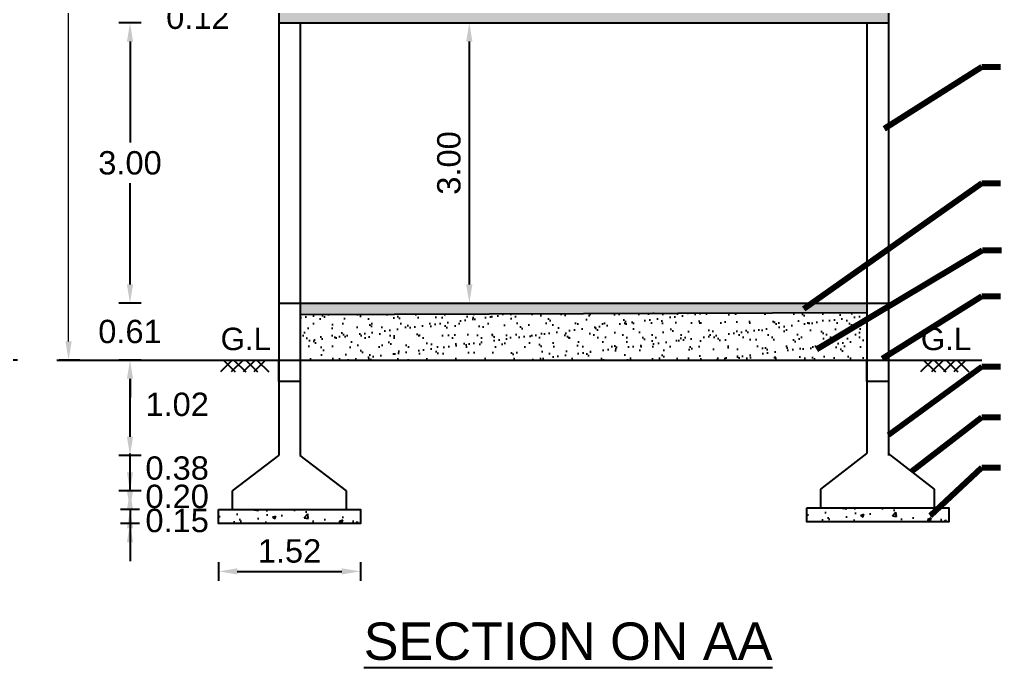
# Model space of a CAD drawing. Header units: metres. Extents: x 0 to 107, y 0 to 69.
# Drawn here: x 11.83 to 22.34, y 44.11 to 51.04 of the extents above; entities that cross this region are included whole.
import ezdxf

# ---------------------------------------------------------------- set-up
doc = ezdxf.new("R2010")
doc.units = ezdxf.units.M
doc.header["$LTSCALE"] = 0.2
doc.header["$MEASUREMENT"] = 0
doc.header["$PDMODE"] = 2
doc.layers.get('0').update_dxf_attribs({"lineweight": 15})
for name, color, linetype in [('BLK_1_FLR_0_STILT_PARKING', 9, 'Continuous'), ('BLK_1_HT_OF_BLDG', 5, 'Continuous'), ('BLK_1_PLINTH_HEIGHT', 7, 'Continuous')]:
    doc.layers.add(name, color=color, linetype=linetype)
doc.styles.get("Standard").update_dxf_attribs({"font": 'arial.ttf', "height": 0.25})
doc.dimstyles.get("Standard").update_dxf_attribs({"dimtxt": 0.23, "dimasz": 0.2, "dimexe": 0.12, "dimexo": 0.0625, "dimgap": 0.09, "dimtad": 1, "dimtih": 1, "dimtoh": 1, "dimzin": 1, "dimdsep": 46, "dimtxsty": 'Standard', "dimcen": 0.09, "dimazin": 0, "dimtfac": 1, "dimtix": 1, "dimtofl": 0, "dimtmove": 0, "dimatfit": 0, "dimfxl": 0, "dimtolj": 1, "dimtzin": 0, "dimarcsym": 0})

# ---------------------------------------------------------------- blocks, each defined once
blk = doc.blocks.new('*D8')
at = {"layer": 'BLK_1_PLINTH_HEIGHT', "color": 7, "lineweight": -2}
for p, q in [((13.008, 48.205), (13.008, 48.405)), ((13.128, 48.005), (12.888, 48.005)), ((13.128, 47.395), (12.888, 47.395)), ((13.008, 47.195), (13.008, 46.995))]:
    blk.add_line(p, q, dxfattribs=at)
at = {"layer": 'BLK_1_PLINTH_HEIGHT', "color": 7}
for points in [[(12.975, 48.205), (13.041, 48.205), (13.008, 48.005)], [(12.975, 47.195), (13.041, 47.195), (13.008, 47.395)]]:
    blk.add_solid(points, dxfattribs=at)
at = {"layer": 'Defpoints', "color": 0}
for p in [(13.008, 48.005), (14.831, 48.005), (14.831, 47.395)]:
    blk.add_point(p, dxfattribs=at)
at = {"layer": 'BLK_1_PLINTH_HEIGHT', "color": 7, "lineweight": 25, "insert": (13.008, 47.7), "char_height": 0.25, "attachment_point": 5}
blk.add_mtext('\\A1;0.61', dxfattribs=at)
blk = doc.blocks.new('*D9')
at = {"color": 0, "linetype": 'Continuous', "lineweight": -2}
for p, q in [((13.128, 51.005), (12.888, 51.005)), ((13.128, 48.005), (12.888, 48.005))]:
    blk.add_line(p, q, dxfattribs=at)
at = {"color": 0, "lineweight": 25}
for p, q in [((13.008, 50.805), (13.008, 49.723)), ((13.008, 48.205), (13.008, 49.288))]:
    blk.add_line(p, q, dxfattribs=at)
at = {"color": 0}
for points in [[(12.975, 50.805), (13.041, 50.805), (13.008, 51.005)], [(12.975, 48.205), (13.041, 48.205), (13.008, 48.005)]]:
    blk.add_solid(points, dxfattribs=at)
at = {"layer": 'Defpoints', "color": 0}
for p in [(13.008, 51.005), (14.601, 51.005), (15.676, 48.005)]:
    blk.add_point(p, dxfattribs=at)
at = {"color": 0, "lineweight": 25, "insert": (13.008, 49.505), "char_height": 0.25, "attachment_point": 5}
blk.add_mtext('\\A1;3.00', dxfattribs=at)
blk = doc.blocks.new('*D10')
at = {"color": 0, "lineweight": 25}
for p, q in [((13.008, 51.32), (13.008, 51.52)), ((13.008, 50.805), (13.008, 50.605))]:
    blk.add_line(p, q, dxfattribs=at)
at = {"color": 0, "linetype": 'Continuous', "lineweight": -2}
for p, q in [((13.128, 51.12), (12.888, 51.12)), ((13.128, 51.005), (12.888, 51.005))]:
    blk.add_line(p, q, dxfattribs=at)
at = {"color": 0}
for points in [[(12.975, 51.32), (13.041, 51.32), (13.008, 51.12)], [(12.975, 50.805), (13.041, 50.805), (13.008, 51.005)]]:
    blk.add_solid(points, dxfattribs=at)
at = {"layer": 'Defpoints', "color": 0}
for p in [(13.008, 51.12), (14.601, 51.12), (14.601, 51.005)]:
    blk.add_point(p, dxfattribs=at)
at = {"color": 0, "lineweight": 25, "insert": (13.735, 51.063), "char_height": 0.25, "attachment_point": 5}
blk.add_mtext('\\A1;0.12', dxfattribs=at)
blk = doc.blocks.new('*D11')
at = {"color": 0, "linetype": 'Continuous', "lineweight": -2}
for p, q in [((13.108, 47.395), (12.908, 47.395)), ((13.108, 46.375), (12.908, 46.375))]:
    blk.add_line(p, q, dxfattribs=at)
at = {"color": 0, "lineweight": 25}
blk.add_line((13.008, 46.575), (13.008, 47.195), dxfattribs=at)
at = {"color": 0}
for points in [[(12.975, 47.195), (13.041, 47.195), (13.008, 47.395)], [(12.975, 46.575), (13.041, 46.575), (13.008, 46.375)]]:
    blk.add_solid(points, dxfattribs=at)
at = {"layer": 'Defpoints', "color": 0}
for p in [(13.008, 47.395), (14.601, 47.395), (14.601, 46.375)]:
    blk.add_point(p, dxfattribs=at)
at = {"color": 0, "lineweight": 25, "insert": (13.513, 46.92), "char_height": 0.25, "attachment_point": 5}
blk.add_mtext('\\A1;1.02', dxfattribs=at)
blk = doc.blocks.new('*D12')
at = {"color": 0, "lineweight": 25}
for p, q in [((13.008, 46.195), (13.008, 46.395)), ((13.008, 45.595), (13.008, 45.395))]:
    blk.add_line(p, q, dxfattribs=at)
at = {"color": 0, "linetype": 'Continuous', "lineweight": -2}
for p, q in [((13.108, 45.995), (12.908, 45.995)), ((13.108, 45.795), (12.908, 45.795))]:
    blk.add_line(p, q, dxfattribs=at)
at = {"color": 0}
for points in [[(12.975, 46.195), (13.041, 46.195), (13.008, 45.995)], [(12.975, 45.595), (13.041, 45.595), (13.008, 45.795)]]:
    blk.add_solid(points, dxfattribs=at)
at = {"layer": 'Defpoints', "color": 0}
for p in [(13.008, 45.995), (14.106, 45.995), (14.106, 45.795)]:
    blk.add_point(p, dxfattribs=at)
at = {"color": 0, "lineweight": 25, "insert": (13.513, 45.935), "char_height": 0.25, "attachment_point": 5}
blk.add_mtext('\\A1;0.20', dxfattribs=at)
blk = doc.blocks.new('*D13')
at = {"color": 0, "lineweight": 25}
for p, q in [((13.008, 45.995), (13.008, 46.195)), ((13.008, 45.445), (13.008, 45.245))]:
    blk.add_line(p, q, dxfattribs=at)
at = {"color": 0, "linetype": 'Continuous', "lineweight": -2}
for p, q in [((13.108, 45.795), (12.908, 45.795)), ((13.108, 45.645), (12.908, 45.645))]:
    blk.add_line(p, q, dxfattribs=at)
at = {"color": 0}
for points in [[(12.975, 45.995), (13.041, 45.995), (13.008, 45.795)], [(12.975, 45.445), (13.041, 45.445), (13.008, 45.645)]]:
    blk.add_solid(points, dxfattribs=at)
at = {"layer": 'Defpoints', "color": 0}
for p in [(13.008, 45.795), (13.956, 45.795), (13.956, 45.645)]:
    blk.add_point(p, dxfattribs=at)
at = {"color": 0, "lineweight": 25, "insert": (13.513, 45.677), "char_height": 0.25, "attachment_point": 5}
blk.add_mtext('\\A1;0.15', dxfattribs=at)
blk = doc.blocks.new('*D14')
at = {"color": 0, "lineweight": 25}
for p, q in [((13.008, 46.575), (13.008, 46.775)), ((13.008, 45.795), (13.008, 45.595))]:
    blk.add_line(p, q, dxfattribs=at)
at = {"color": 0, "linetype": 'Continuous', "lineweight": -2}
for p, q in [((13.128, 46.375), (12.888, 46.375)), ((13.128, 45.995), (12.888, 45.995))]:
    blk.add_line(p, q, dxfattribs=at)
at = {"color": 0}
for points in [[(12.975, 46.575), (13.041, 46.575), (13.008, 46.375)], [(12.975, 45.795), (13.041, 45.795), (13.008, 45.995)]]:
    blk.add_solid(points, dxfattribs=at)
at = {"layer": 'Defpoints', "color": 0}
for p in [(13.008, 46.375), (14.601, 46.375), (14.106, 45.995)]:
    blk.add_point(p, dxfattribs=at)
at = {"color": 0, "lineweight": 25, "insert": (13.513, 46.238), "char_height": 0.25, "attachment_point": 5}
blk.add_mtext('\\A1;0.38', dxfattribs=at)
blk = doc.blocks.new('*D15')
at = {"color": 0, "linetype": 'Continuous', "lineweight": -2}
for p, q in [((13.956, 45.234), (13.956, 45.034)), ((15.476, 45.234), (15.476, 45.034))]:
    blk.add_line(p, q, dxfattribs=at)
at = {"color": 0, "lineweight": 25}
blk.add_line((14.156, 45.134), (15.276, 45.134), dxfattribs=at)
at = {"color": 0}
for points in [[(14.156, 45.167), (14.156, 45.101), (13.956, 45.134)], [(15.276, 45.167), (15.276, 45.101), (15.476, 45.134)]]:
    blk.add_solid(points, dxfattribs=at)
at = {"layer": 'Defpoints', "color": 0}
for p in [(13.956, 45.645), (15.476, 45.645), (15.476, 45.134)]:
    blk.add_point(p, dxfattribs=at)
at = {"color": 0, "lineweight": 25, "insert": (14.716, 45.351), "char_height": 0.25, "attachment_point": 5}
blk.add_mtext('\\A1;1.52', dxfattribs=at)
blk = doc.blocks.new('*D27')
at = {"layer": 'BLK_1_HT_OF_BLDG', "color": 5, "lineweight": -2, "ltscale": 4}
for p, q in [((12.47, 57.35), (12.25, 57.35)), ((12.47, 47.395), (12.25, 47.395))]:
    blk.add_line(p, q, dxfattribs=at)
at = {"layer": 'BLK_1_HT_OF_BLDG', "color": 5, "linetype": 'Continuous', "lineweight": 5, "ltscale": 4}
blk.add_line((12.35, 47.595), (12.35, 57.15), dxfattribs=at)
at = {"layer": 'BLK_1_HT_OF_BLDG', "color": 5, "ltscale": 4}
for points in [[(12.317, 57.15), (12.383, 57.15), (12.35, 57.35)], [(12.317, 47.595), (12.383, 47.595), (12.35, 47.395)]]:
    blk.add_solid(points, dxfattribs=at)
at = {"layer": 'Defpoints', "color": 0, "ltscale": 4}
for p in [(12.35, 57.35), (13.008, 57.35), (13.821, 47.395)]:
    blk.add_point(p, dxfattribs=at)
at = {"layer": 'BLK_1_HT_OF_BLDG', "color": 5, "lineweight": 5, "ltscale": 4, "insert": (12.132, 52.373), "char_height": 0.25, "attachment_point": 5, "rotation": 90}
blk.add_mtext('\\A1;9.96', dxfattribs=at)
blk = doc.blocks.new('*D62')
at = {"color": 0, "lineweight": -2, "ltscale": 4}
for p, q in [((11.804, 58.11), (11.584, 58.11)), ((11.804, 47.395), (11.584, 47.395))]:
    blk.add_line(p, q, dxfattribs=at)
at = {"ltscale": 4}
blk.add_line((11.684, 47.595), (11.684, 57.91), dxfattribs=at)
for points in [[(11.651, 57.91), (11.717, 57.91), (11.684, 58.11)], [(11.651, 47.595), (11.717, 47.595), (11.684, 47.395)]]:
    blk.add_solid(points, dxfattribs=at)
at = {"layer": 'Defpoints', "color": 0, "ltscale": 4}
for p in [(11.684, 58.11), (16.273, 58.11), (16.273, 47.395)]:
    blk.add_point(p, dxfattribs=at)
at = {"color": 0, "ltscale": 4, "insert": (11.466, 52.753), "char_height": 0.25, "attachment_point": 5, "rotation": 90}
blk.add_mtext('\\A1;10.72', dxfattribs=at)
blk = doc.blocks.new('*D111')
at = {"layer": 'BLK_1_FLR_0_STILT_PARKING', "color": 13, "lineweight": -2, "ltscale": 4}
for p, q in [((16.522, 51.005), (16.742, 51.005)), ((16.522, 48.005), (16.742, 48.005))]:
    blk.add_line(p, q, dxfattribs=at)
at = {"layer": 'BLK_1_FLR_0_STILT_PARKING', "color": 13, "ltscale": 4}
blk.add_line((16.642, 48.205), (16.642, 50.805), dxfattribs=at)
for points in [[(16.608, 50.805), (16.675, 50.805), (16.642, 51.005)], [(16.608, 48.205), (16.675, 48.205), (16.642, 48.005)]]:
    blk.add_solid(points, dxfattribs=at)
at = {"layer": 'Defpoints', "color": 0, "ltscale": 4}
for p in [(16.454, 51.005), (16.642, 51.005), (16.454, 48.005)]:
    blk.add_point(p, dxfattribs=at)
at = {"layer": 'BLK_1_FLR_0_STILT_PARKING', "color": 13, "ltscale": 4, "insert": (16.424, 49.505), "char_height": 0.25, "attachment_point": 5, "rotation": 90}
blk.add_mtext('\\A1;3.00', dxfattribs=at)

msp = doc.modelspace()

# ---------------------------------------------------------------- hatches: boundary and pattern name
at = {"lineweight": 25}
h = msp.add_hatch(dxfattribs=at)
h.set_pattern_fill('AR-CONC', scale=0.03, style=0)
h.set_pattern_definition([(50, (-1450.4573, -1971.1742), (0.215178055, -0.01882564), [0.0225, -0.2475]), (355, (-1450.4573, -1971.1742), (-0.0416254, 0.22565764), [0.018, -0.198]), (100.451444, (-1450.43937, -1971.17578), (0.173552654, 0.206831997), [0.019122058, -0.210342634]), (46.1842, (-1450.4573, -1971.1142), (0.3201724, -0.049655784), [0.03375, -0.37125]), (96.635635, (-1450.43062, -1971.11835), (0.280398584, 0.29223558), [0.028683103, -0.31551413]), (351.184164, (-1450.4573, -1971.1142), (0.280398584, 0.29223558), [0.027, -0.297]), (21, (-1450.4273, -1971.1292), (0.179072116, -0.120785667), [0.0225, -0.2475]), (326, (-1450.4273, -1971.1292), (0.0729946, 0.217545014), [0.018, -0.198]), (71.451445, (-1450.41238, -1971.13927), (0.252066713, 0.096759346), [0.019122057, -0.210342634]), (37.5, (-1450.4573, -1971.17421), (0.0036479566, 0.0998681561), [0, -0.1956, 0, -0.201, 0, -0.19875]), (7.5, (-1450.4573, -1971.17421), (0.0789208612, 0.1183235136), [0, -0.1146, 0, -0.1911, 0, -0.07575]), (327.5, (-1450.5242, -1971.17421), (0.1601467309, -0.0067664615), [0, -0.075, 0, -0.234, 0, -0.3105]), (317.5, (-1450.5542, -1971.17421), (0.174955851, 0.030031495), [0, -0.0975, 0, -0.1554, 0, -0.2205])])
h.paths.add_polyline_path([(14.601, 51.12), (14.601, 51.005), (21.13, 51.005), (21.13, 51.12)])
h = msp.add_hatch(dxfattribs=at)
h.set_pattern_fill('AR-CONC', scale=0.03, style=0)
h.set_pattern_definition([(50, (-1514.43268, -365.53344), (0.215178055, -0.01882564), [0.0225, -0.2475]), (355, (-1514.43268, -365.53344), (-0.0416254, 0.22565764), [0.018, -0.198]), (100.451444, (-1514.41474, -365.53501), (0.173552654, 0.206831997), [0.019122058, -0.210342634]), (46.1842, (-1514.43268, -365.47344), (0.3201724, -0.049655784), [0.03375, -0.37125]), (96.635635, (-1514.406, -365.47758), (0.280398584, 0.29223558), [0.0286831, -0.31551413]), (351.184164, (-1514.43268, -365.47344), (0.280398584, 0.29223558), [0.027, -0.297]), (21, (-1514.40268, -365.48844), (0.179072116, -0.120785667), [0.0225, -0.2475]), (326, (-1514.40268, -365.48844), (0.0729946, 0.217545014), [0.018, -0.198]), (71.451445, (-1514.38775, -365.4985), (0.252066713, 0.096759346), [0.019122057, -0.210342634]), (37.5, (-1514.432675, -365.53344), (0.0036479566, 0.099868156), [0, -0.1956, 0, -0.201, 0, -0.19875]), (7.5, (-1514.43268, -365.53344), (0.078920861, 0.1183235136), [0, -0.1146, 0, -0.1911, 0, -0.07575]), (327.5, (-1514.499575, -365.53344), (0.160146731, -0.0067664615), [0, -0.075, 0, -0.234, 0, -0.3105]), (317.5, (-1514.52958, -365.53344), (0.174955851, 0.030031495), [0, -0.0975, 0, -0.1554, 0, -0.2205])])
h.paths.add_polyline_path([(20.9, 47.904), (20.9, 48.008), (14.831, 48.005), (14.831, 47.885)])
h = msp.add_hatch(dxfattribs=at)
h.set_pattern_fill('AR-SAND', scale=0.1)
h.set_pattern_definition([(37.5, (-1514.43268, -365.53344), (-0.006299336, 0.192682377), [0, -0.152, 0, -0.17, 0, -0.1625]), (7.5, (-1514.43268, -365.53344), (0.17697767, 0.282214607), [0, -0.082, 0, -0.137, 0, -0.0525]), (327.5, (-1514.55568, -365.53344), (0.311414186, 0.000565905), [0, -0.05, 0, -0.18, 0, -0.235]), (317.5, (-1514.55568, -365.53344), (0.30061266, 0.087767556), [0, -0.025, 0, -0.118, 0, -0.135])])
h.paths.add_polyline_path([(20.9, 47.395), (20.9, 47.904), (14.831, 47.885), (14.831, 47.395)])
h = msp.add_hatch(dxfattribs=at)
h.set_pattern_fill('AR-CONC', scale=0.05)
h.set_pattern_definition([(50, (-1486.90028, -1841.57045), (0.35863009, -0.031376067), [0.0375, -0.4125]), (355, (-1486.90028, -1841.57045), (-0.069375667, 0.376096067), [0.03, -0.33]), (100.451444, (-1486.8704, -1841.57307), (0.289254423, 0.344719995), [0.031870096, -0.350571056]), (46.1842, (-1486.90028, -1841.47045), (0.533620665, -0.08275964), [0.05625, -0.61875]), (96.635635, (-1486.8558, -1841.47735), (0.46733097, 0.4870593), [0.04780517, -0.52585688]), (351.184164, (-1486.9003, -1841.47045), (0.46733097, 0.4870593), [0.045, -0.495]), (21, (-1486.85028, -1841.49545), (0.298453526, -0.201309445), [0.0375, -0.4125]), (326, (-1486.85028, -1841.49545), (0.121657666, 0.36257502), [0.03, -0.33]), (71.451445, (-1486.8254, -1841.51223), (0.42011119, 0.161265576), [0.031870095, -0.350571056]), (37.5, (-1486.90028, -1841.57045), (0.006079928, 0.166446927), [0, -0.326, 0, -0.335, 0, -0.33125]), (7.5, (-1486.90028, -1841.57045), (0.131534769, 0.197205856), [0, -0.191, 0, -0.3185, 0, -0.12625]), (327.5, (-1487.01178, -1841.57045), (0.266911218, -0.011277436), [0, -0.125, 0, -0.39, 0, -0.5175]), (317.5, (-1487.06178, -1841.57045), (0.291593085, 0.050052491), [0, -0.1625, 0, -0.259, 0, -0.3675])])
h.paths.add_polyline_path([(15.476, 45.795), (13.956, 45.795), (13.956, 45.645), (15.476, 45.645)])
h = msp.add_hatch(dxfattribs=at)
h.set_pattern_fill('AR-CONC', scale=0.05)
h.set_pattern_definition([(50, (-1486.90028, -1841.57045), (0.35863009, -0.031376067), [0.0375, -0.4125]), (355, (-1486.90028, -1841.57045), (-0.069375667, 0.376096067), [0.03, -0.33]), (100.451444, (-1486.8704, -1841.57307), (0.289254423, 0.344719995), [0.031870096, -0.350571056]), (46.1842, (-1486.90028, -1841.47045), (0.533620665, -0.08275964), [0.05625, -0.61875]), (96.635635, (-1486.8558, -1841.47735), (0.46733097, 0.4870593), [0.04780517, -0.52585688]), (351.184164, (-1486.9003, -1841.47045), (0.46733097, 0.4870593), [0.045, -0.495]), (21, (-1486.85028, -1841.49545), (0.298453526, -0.201309445), [0.0375, -0.4125]), (326, (-1486.85028, -1841.49545), (0.121657666, 0.36257502), [0.03, -0.33]), (71.451445, (-1486.8254, -1841.51223), (0.42011119, 0.161265576), [0.031870095, -0.350571056]), (37.5, (-1486.90028, -1841.57045), (0.006079928, 0.166446927), [0, -0.326, 0, -0.335, 0, -0.33125]), (7.5, (-1486.90028, -1841.57045), (0.131534769, 0.197205856), [0, -0.191, 0, -0.3185, 0, -0.12625]), (327.5, (-1487.01178, -1841.57045), (0.266911218, -0.011277436), [0, -0.125, 0, -0.39, 0, -0.5175]), (317.5, (-1487.06178, -1841.57045), (0.291593085, 0.050052491), [0, -0.1625, 0, -0.259, 0, -0.3675])])
h.paths.add_polyline_path([(15.476, 45.795), (13.956, 45.795), (13.956, 45.645), (15.476, 45.645)])
h = msp.add_hatch(dxfattribs=at)
h.set_pattern_fill('AR-CONC', scale=0.05)
h.set_pattern_definition([(50, (-1480.6007, -1841.55144), (0.35863009, -0.031376067), [0.0375, -0.4125]), (355, (-1480.6007, -1841.55144), (-0.069375667, 0.376096067), [0.03, -0.33]), (100.451444, (-1480.57082, -1841.55405), (0.289254423, 0.344719995), [0.031870096, -0.350571056]), (46.1842, (-1480.6007, -1841.45144), (0.533620665, -0.08275964), [0.05625, -0.61875]), (96.635635, (-1480.55624, -1841.45833), (0.46733097, 0.4870593), [0.04780517, -0.52585688]), (351.184164, (-1480.6007, -1841.45144), (0.46733097, 0.4870593), [0.045, -0.495]), (21, (-1480.5507, -1841.47644), (0.298453526, -0.201309445), [0.0375, -0.4125]), (326, (-1480.5507, -1841.47644), (0.121657666, 0.36257502), [0.03, -0.33]), (71.451445, (-1480.52584, -1841.4932), (0.42011119, 0.161265576), [0.031870095, -0.350571056]), (37.5, (-1480.60071, -1841.55144), (0.006079928, 0.166446927), [0, -0.326, 0, -0.335, 0, -0.33125]), (7.5, (-1480.6007, -1841.55144), (0.131534769, 0.197205856), [0, -0.191, 0, -0.3185, 0, -0.12625]), (327.5, (-1480.71221, -1841.55144), (0.266911218, -0.011277436), [0, -0.125, 0, -0.39, 0, -0.5175]), (317.5, (-1480.7622, -1841.55144), (0.291593085, 0.050052491), [0, -0.1625, 0, -0.259, 0, -0.3675])])
h.paths.add_polyline_path([(21.775, 45.814), (20.255, 45.814), (20.255, 45.664), (21.775, 45.664)])
h = msp.add_hatch(dxfattribs=at)
h.set_pattern_fill('AR-CONC', scale=0.05)
h.set_pattern_definition([(50, (-1480.6007, -1841.55144), (0.35863009, -0.031376067), [0.0375, -0.4125]), (355, (-1480.6007, -1841.55144), (-0.069375667, 0.376096067), [0.03, -0.33]), (100.451444, (-1480.57082, -1841.55405), (0.289254423, 0.344719995), [0.031870096, -0.350571056]), (46.1842, (-1480.6007, -1841.45144), (0.533620665, -0.08275964), [0.05625, -0.61875]), (96.635635, (-1480.55624, -1841.45833), (0.46733097, 0.4870593), [0.04780517, -0.52585688]), (351.184164, (-1480.6007, -1841.45144), (0.46733097, 0.4870593), [0.045, -0.495]), (21, (-1480.5507, -1841.47644), (0.298453526, -0.201309445), [0.0375, -0.4125]), (326, (-1480.5507, -1841.47644), (0.121657666, 0.36257502), [0.03, -0.33]), (71.451445, (-1480.52584, -1841.4932), (0.42011119, 0.161265576), [0.031870095, -0.350571056]), (37.5, (-1480.60071, -1841.55144), (0.006079928, 0.166446927), [0, -0.326, 0, -0.335, 0, -0.33125]), (7.5, (-1480.6007, -1841.55144), (0.131534769, 0.197205856), [0, -0.191, 0, -0.3185, 0, -0.12625]), (327.5, (-1480.71221, -1841.55144), (0.266911218, -0.011277436), [0, -0.125, 0, -0.39, 0, -0.5175]), (317.5, (-1480.7622, -1841.55144), (0.291593085, 0.050052491), [0, -0.1625, 0, -0.259, 0, -0.3675])])
h.paths.add_polyline_path([(21.775, 45.814), (20.255, 45.814), (20.255, 45.664), (21.775, 45.664)])

# ---------------------------------------------------------------- linework, layer by layer
at = {"color": 7, "lineweight": 25}
for p, q in [((14.601, 58.11), (14.601, 46.375)), ((21.13, 58.11), (21.13, 46.375)), ((21.13, 53.25), (21.13, 46.375)), ((21.13, 53.25), (21.13, 46.394)), ((14.601, 51.005), (21.13, 51.005)), ((14.831, 51.005), (14.831, 46.375)), ((20.9, 51.005), (20.9, 48.008)), ((20.9, 51.005), (20.9, 46.394)), ((13.118, 48.005), (12.898, 48.005)), ((14.601, 48.005), (21.13, 48.005)), ((14.831, 47.885), (20.9, 47.904)), ((12.225, 47.395), (22.13, 47.395)), ((13.118, 47.395), (12.898, 47.395)), ((14.102, 47.395), (13.976, 47.269)), ((14.009, 47.395), (14.135, 47.269)), ((14.219, 47.395), (14.093, 47.269)), ((14.121, 47.395), (14.248, 47.269)), ((14.347, 47.395), (14.221, 47.269)), ((14.249, 47.395), (14.375, 47.269)), ((14.46, 47.395), (14.333, 47.269)), ((14.366, 47.395), (14.493, 47.269)), ((21.601, 47.395), (21.474, 47.269)), ((21.507, 47.395), (21.634, 47.269)), ((21.718, 47.395), (21.592, 47.269)), ((21.62, 47.395), (21.746, 47.269)), ((21.846, 47.395), (21.719, 47.269)), ((21.748, 47.395), (21.874, 47.269)), ((21.958, 47.395), (21.832, 47.269)), ((21.865, 47.395), (21.992, 47.269)), ((14.106, 45.995), (14.601, 46.375)), ((15.326, 45.995), (14.831, 46.375)), ((20.405, 46.014), (20.9, 46.394)), ((21.625, 46.014), (21.13, 46.394)), ((14.106, 45.795), (14.106, 45.995)), ((15.326, 45.795), (15.326, 45.995)), ((20.405, 45.814), (20.405, 46.014)), ((21.625, 45.814), (21.625, 46.014)), ((13.956, 45.645), (13.956, 45.795)), ((20.255, 45.664), (20.255, 45.814))]:
    msp.add_line(p, q, dxfattribs=at)
for points in [[(14.601, 47.395), (14.831, 47.395), (14.831, 47.165), (14.601, 47.165)], [(20.9, 47.395), (21.13, 47.395), (21.13, 47.165), (20.9, 47.165)], [(13.956, 45.795), (15.476, 45.795), (15.476, 45.645), (13.956, 45.645)], [(20.255, 45.814), (21.775, 45.814), (21.775, 45.664), (20.255, 45.664)]]:
    msp.add_lwpolyline(points, close=True, dxfattribs=at)

# ---------------------------------------------------------------- texts
at = {"color": 7, "lineweight": 25, "attachment_point": 1}
for s, insert, char_height, width in [('G.L', (13.978, 47.742), 0.24, 0.48304), ('G.L', (21.477, 47.742), 0.24, 0.48304), ('{\\LSECTION ON AA}', (15.511, 44.587), 0.4, 4.97235)]:
    msp.add_mtext(s, dxfattribs=dict(at, insert=insert, char_height=char_height, width=width))

# ---------------------------------------------------------------- dimensions: what is measured, and where the dimension line sits
at = {"ltscale": 4}
dim = msp.add_linear_dim(base=(11.683964236, 58.110471471), p1=(16.273465141, 47.395471471), p2=(16.273465141, 58.110471471), angle=90, dimstyle='Standard', override={"dimtxt": 0.25, "dimexe": 0.1, "dimtih": 0, "dimtoh": 0, "dimclrd": 256, "dimlwd": 65535, "dimarcsym": 2}, dxfattribs=at)
dim.commit()
dim.dimension.update_dxf_attribs({"geometry": '*D62', "text_midpoint": (11.466320989, 52.752971471)})
at = {"color": 7, "lineweight": 25}
for base, p1, p2, override, picture, middle in [((13.007856277, 51.120471471), (14.600816578, 51.005471471), (14.600816578, 51.120471471), {"dimtmove": 2, "dimlwd": 25}, '*D10', (13.735147183, 51.062971471)), ((13.008, 47.395), (14.601, 46.375), (14.601, 47.395), {"dimtxt": 0.22, "dimexe": 0.1, "dimtmove": 2, "dimfxl": 0.1, "dimlwd": 25}, '*D11', (13.513, 46.92)), ((13.008, 46.375), (14.106, 45.995), (14.601, 46.375), {"dimtmove": 2, "dimlwd": 25}, '*D14', (13.513, 46.238)), ((13.008, 45.995), (14.106, 45.795), (14.106, 45.995), {"dimtxt": 0.22, "dimexe": 0.1, "dimtmove": 2, "dimfxl": 0.1, "dimlwd": 25}, '*D12', (13.513, 45.935)), ((13.008, 45.795), (13.956, 45.645), (13.956, 45.795), {"dimtxt": 0.22, "dimexe": 0.1, "dimtmove": 2, "dimfxl": 0.1, "dimlwd": 25}, '*D13', (13.513, 45.677))]:
    dim = msp.add_linear_dim(base=base, p1=p1, p2=p2, angle=90, dimstyle='Standard', override=override, dxfattribs=at)
    dim.commit()
    dim.dimension.update_dxf_attribs({"geometry": picture, "text_midpoint": middle, "dimtype": 160})
dim = msp.add_linear_dim(base=(13.008, 51.005), p1=(15.676, 48.005), p2=(14.601, 51.005), angle=90, dimstyle='Standard', override={"dimtmove": 1, "dimlwd": 25}, dxfattribs=at)
dim.commit()
dim.dimension.update_dxf_attribs({"geometry": '*D9', "text_midpoint": (13.008, 49.505)})
dim = msp.add_linear_dim(base=(15.476, 45.134), p1=(13.956, 45.645), p2=(15.476, 45.645), dimstyle='Standard', override={"dimtxt": 0.22, "dimexe": 0.1, "dimtmove": 2, "dimfxl": 0.1, "dimlwd": 25}, dxfattribs=at)
dim.commit()
dim.dimension.update_dxf_attribs({"geometry": '*D15', "text_midpoint": (14.716, 45.351)})
at = {"layer": 'BLK_1_FLR_0_STILT_PARKING', "color": 13, "ltscale": 4}
dim = msp.add_linear_dim(base=(16.642, 51.005), p1=(16.454, 48.005), p2=(16.454, 51.005), angle=90, dimstyle='Standard', override={"dimtxt": 0.25, "dimexe": 0.1, "dimtih": 0, "dimtoh": 0, "dimclrd": 13, "dimclre": 13, "dimclrt": 13, "dimlwd": 65535, "dimarcsym": 2}, dxfattribs=at)
dim.commit()
dim.dimension.update_dxf_attribs({"geometry": '*D111', "text_midpoint": (16.424, 49.505)})
at = {"layer": 'BLK_1_HT_OF_BLDG', "color": 5, "lineweight": 5, "ltscale": 4}
dim = msp.add_linear_dim(base=(12.349940768, 57.350471471), p1=(13.82055761, 47.395471471), p2=(13.007856277, 57.350471471), angle=90, dimstyle='Standard', override={"dimtxt": 0.25, "dimexe": 0.1, "dimtih": 0, "dimtoh": 0, "dimclrd": 5, "dimclre": 5, "dimclrt": 5, "dimlwd": 5, "dimarcsym": 2}, dxfattribs=at)
dim.commit()
dim.dimension.update_dxf_attribs({"geometry": '*D27', "text_midpoint": (12.132297521, 52.372971471)})
at = {"layer": 'BLK_1_PLINTH_HEIGHT', "color": 7, "lineweight": 25}
dim = msp.add_linear_dim(base=(13.008, 48.005), p1=(14.831, 47.395), p2=(14.831, 48.005), angle=90, text='0.61', dimstyle='Standard', override={"dimclrd": 7, "dimclre": 7, "dimclrt": 7}, dxfattribs=at)
dim.commit()
dim.dimension.update_dxf_attribs({"geometry": '*D8', "text_midpoint": (13.008, 47.7), "dimtype": 160})

# ---------------------------------------------------------------- leaders
at = {"color": 7, "lineweight": 25}
for points in [[(21.089, 49.875), (22.13, 50.535), (22.33, 50.535)], [(20.223, 47.943), (22.13, 49.289), (22.33, 49.289)], [(20.362, 47.513), (22.139, 48.571), (22.339, 48.571)], [(21.067, 47.414), (22.13, 48.08), (22.33, 48.08)], [(21.13, 46.594), (22.13, 47.326), (22.33, 47.326)], [(21.378, 46.204), (22.13, 46.785), (22.33, 46.785)], [(21.58, 45.731), (22.13, 46.246), (22.33, 46.246)]]:
    msp.add_leader(points, dimstyle='Standard', override={"dimtxt": 0.22, "dimexe": 0.1, "dimgap": 0.09, "dimtad": 0, "dimfxl": 0.1, "dimlwd": 65534}, dxfattribs=at)

doc.saveas('drawing.dxf')
